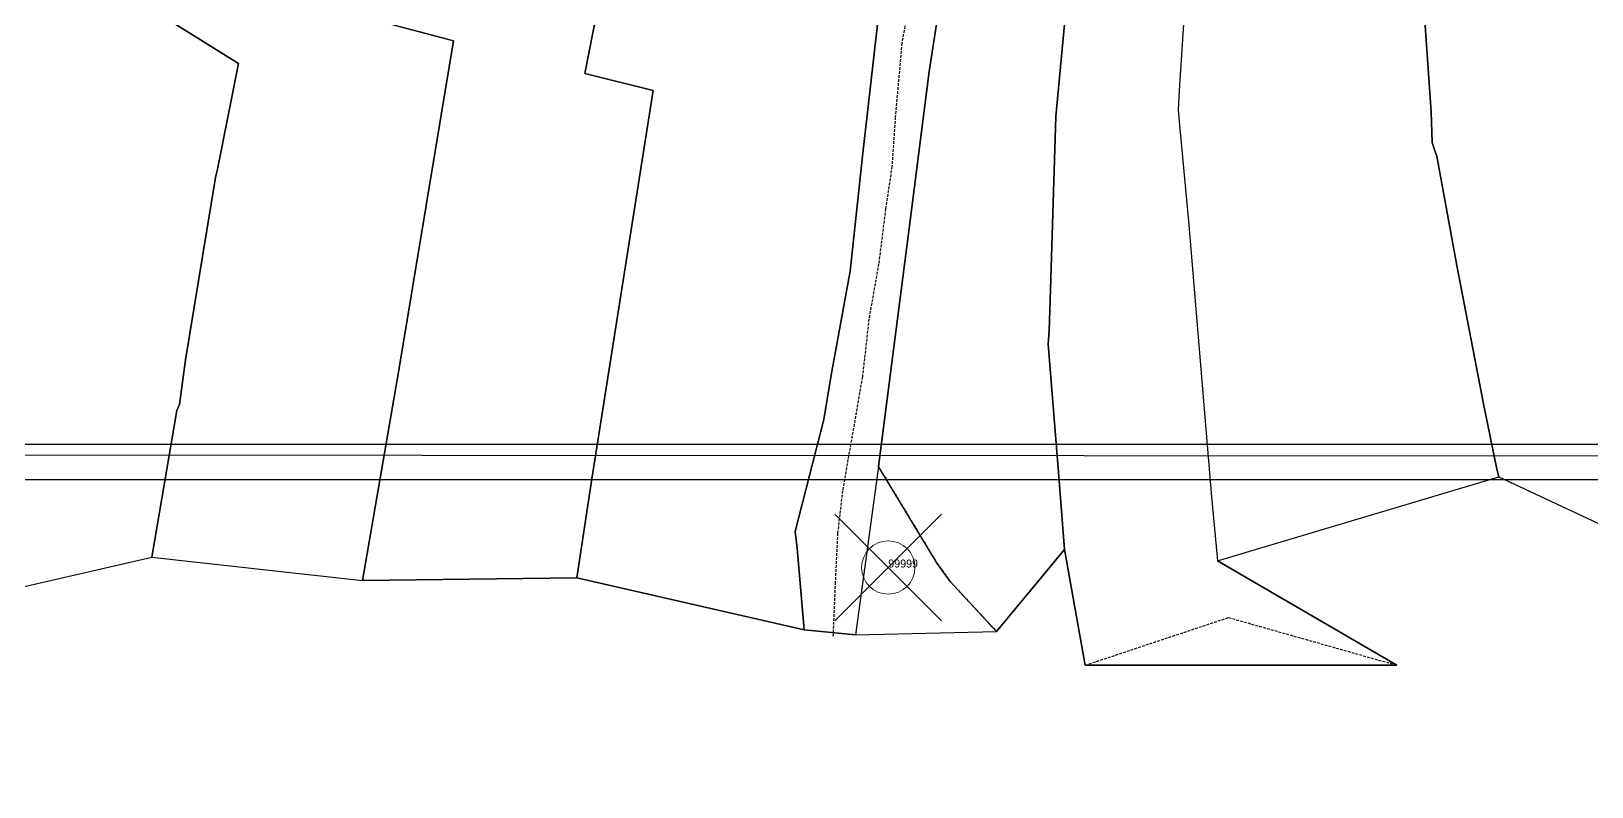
# Model space of a CAD drawing. Header units: millimetres. Extents: x -7906370 to 58235770, y -60992620 to 60.
# Drawn here: x 2511.2 to 2803.8, y -600.7 to -459.1 of the extents above; entities that cross this region are included whole.
import ezdxf

# ---------------------------------------------------------------- set-up
doc = ezdxf.new("R2010")
doc.units = ezdxf.units.MM
doc.header["$PDMODE"] = 35
doc.header["$PDSIZE"] = 10
doc.linetypes.add('ACAD_ISO02W100', pattern=[15, 12, -3])
doc.linetypes.add('DASHED', pattern=[0.75, 0.5, -0.25])
for name, color, linetype in [('Legend', 250, 'Continuous'), ('Line_Marking_Adusting_Sheet', 1, 'Continuous'), ('Line_Road', 250, 'ACAD_ISO02W100'), ('Poly_Off', 7, 'Continuous')]:
    doc.layers.add(name, color=color, linetype=linetype)
for name, color, linetype, lineweight in [('Line_Vahivat', 250, 'ACAD_ISO02W100', 25), ('Poly_Survey_Bndry', 250, 'Continuous', 30), ('Text_Survey_No', 250, 'Continuous', 0)]:
    doc.layers.add(name, color=color, linetype=linetype, lineweight=lineweight)
doc.styles.get("Standard").update_dxf_attribs({"font": 'SakalBharati.ttf'})

msp = doc.modelspace()

# ---------------------------------------------------------------- linework, layer by layer
at = {"layer": 'Legend'}
msp.add_lwpolyline([(2271.55, -536.51), (3329.09, -536.51), (3329.09, -1232.38), (2271.55, -1232.38)], close=True, dxfattribs=at)
at = {"layer": 'Legend', "lineweight": 30}
msp.add_lwpolyline([(3210.91, -1225.76), (2278.17, -1225.76), (2278.17, -543.13), (3210.91, -543.13), (3322.47, -543.13), (3322.47, -585.43), (3322.47, -619.88), (3322.47, -636.91), (3322.47, -644.13), (3322.47, -655.94), (3322.47, -1091.85), (3322.47, -1151.32), (3322.47, -1191.26), (3322.47, -1225.76)], close=True, dxfattribs=at)
at = {"layer": 'Line_Marking_Adusting_Sheet'}
msp.add_lwpolyline([(3080.69, -538.84), (2336.35, -538.52)], dxfattribs=at)
at = {"layer": 'Line_Road', "linetype": 'DASHED'}
msp.add_lwpolyline([(2675.27, -456.68), (2674.42, -461.34), (2673.2, -475.2), (2672.57, -484.46), (2671.38, -492.39), (2670.07, -502.7), (2668.26, -513.01), (2667.03, -523.88), (2663.31, -545.24), (2662.39, -553.16), (2661.94, -562.34), (2661.52, -572.47)], dxfattribs=at)
at = {"layer": 'Line_Vahivat', "linetype": 'DASHED'}
msp.add_lwpolyline([(2708.81, -577.93), (2735.67, -568.99), (2766.37, -577.69)], dxfattribs=at)
at = {"layer": 'Poly_Off'}
for points in [[(2733.61, -558.38), (2786.35, -542.62)], [(2786.35, -542.62), (2849.78, -572.31)], [(2458.26, -575.04), (2533.84, -557.7)], [(2533.84, -557.7), (2573.32, -562.05)], [(2692.16, -571.64), (2704.92, -556.27)], [(2704.92, -556.27), (2708.81, -577.93), (2767.22, -577.93), (2733.61, -558.38)], [(2573.32, -562.05), (2613.49, -561.56)], [(2613.49, -561.56), (2656.14, -571.3)], [(2656.14, -571.3), (2665.75, -572.23)], [(2665.75, -572.23), (2692.16, -571.64)]]:
    msp.add_lwpolyline(points, dxfattribs=at)
at = {"layer": 'Poly_Survey_Bndry'}
for points in [[(2458.26, -575.04), (2533.84, -557.7), (2538.5, -530.21), (2539.02, -529.04), (2540.15, -520.7), (2545.79, -486.47), (2546.16, -484.91), (2550.09, -465.12), (2534.04, -455.12), (2537.14, -446.08), (2535.7, -445.36), (2517.52, -435.18), (2516.13, -434.72), (2515.78, -424.75), (2519.77, -410.31), (2526.37, -387.23), (2540.08, -333.64), (2546.45, -307.75), (2519.11, -300.65), (2497.54, -295.06)], [(2702.99, -309.71), (2699.18, -338.44), (2696.31, -360.35), (2690.92, -393.18), (2679.58, -466.6), (2675.92, -495.03), (2671.29, -530.95), (2670.04, -540.66)], [(2723.82, -313.77), (2723.88, -315.35), (2723.2, -317.87), (2722.27, -324.51), (2705.78, -448.42), (2703.31, -475.06), (2702.21, -509.49), (2702.03, -515.2), (2701.87, -517.73), (2703.75, -540.97), (2704.92, -556.27)], [(2644.11, -317.88), (2625.34, -414.58), (2615.01, -467.01), (2627.8, -470.21), (2616.29, -543.02), (2613.49, -561.56)], [(2743.41, -318.2), (2738.41, -348.17), (2735.71, -364.35), (2735.06, -365.46), (2730.99, -411.71), (2728.62, -436.54), (2726.43, -470.21), (2726.2, -473.79), (2726.5, -476.68), (2728.22, -495.37), (2732.44, -545.71), (2733.61, -558.38)], [(2689.13, -329.16), (2676.53, -408.7), (2671.18, -445.81), (2670.39, -453.45), (2667.12, -481.93), (2664.77, -504.03), (2661.15, -523.57), (2659.81, -531.86), (2654.41, -552.88), (2654.82, -555.98), (2656.14, -571.3)], [(2690.92, -393.18), (2679.58, -466.6), (2675.92, -495.03), (2671.29, -530.95), (2670.04, -540.66), (2669.93, -541.54), (2665.75, -572.23), (2656.14, -571.3), (2654.82, -555.98), (2654.41, -552.88), (2659.81, -531.86), (2661.15, -523.57), (2664.77, -504.03), (2667.12, -481.93), (2670.39, -453.45)], [(2517.52, -435.18), (2535.7, -445.36), (2537.14, -446.08), (2534.04, -455.12), (2550.09, -465.12), (2546.16, -484.91), (2545.79, -486.47), (2540.15, -520.7), (2539.02, -529.04), (2538.5, -530.21), (2533.84, -557.7)], [(2728.62, -436.54), (2726.43, -470.21), (2726.2, -473.79), (2726.5, -476.68), (2728.22, -495.37), (2732.44, -545.71), (2733.61, -558.38), (2767.22, -577.93), (2708.81, -577.93), (2704.92, -556.27), (2703.75, -540.97), (2701.87, -517.73), (2702.03, -515.2), (2702.21, -509.49), (2703.31, -475.06), (2705.78, -448.42)], [(2728.62, -436.54), (2726.43, -470.21), (2726.2, -473.79), (2726.5, -476.68), (2728.22, -495.37), (2732.44, -545.71), (2733.61, -558.38), (2786.35, -542.62), (2785.98, -541.2), (2783.47, -528.92), (2778.45, -502.99), (2774.74, -482.53), (2774.27, -481.29), (2773.85, -479.92), (2773.64, -474.21), (2772.3, -454.44)], [(2534.04, -455.12), (2550.09, -465.12), (2546.16, -484.91), (2545.79, -486.47), (2540.15, -520.7), (2539.02, -529.04), (2538.5, -530.21), (2533.84, -557.7), (2573.32, -562.05), (2580.16, -522.64), (2590.39, -460.9), (2562.52, -453.5)], [(2562.52, -453.5), (2590.39, -460.9), (2580.16, -522.64), (2573.32, -562.05)], [(2772.3, -454.44), (2773.64, -474.21), (2773.85, -479.92), (2774.27, -481.29), (2774.74, -482.53), (2778.45, -502.99), (2783.47, -528.92), (2785.98, -541.2), (2786.35, -542.62)], [(2772.3, -454.44), (2773.64, -474.21), (2773.85, -479.92), (2774.27, -481.29), (2774.74, -482.53), (2778.45, -502.99), (2783.47, -528.92), (2785.98, -541.2), (2786.35, -542.62), (2849.78, -572.31)], [(2670.04, -540.66), (2669.93, -541.54), (2665.75, -572.23)]]:
    msp.add_lwpolyline(points, dxfattribs=at)
for points in [[(2613.49, -561.56), (2573.32, -562.05), (2580.16, -522.64), (2590.39, -460.9), (2562.52, -453.5), (2570.94, -423.84), (2577.88, -399), (2588.47, -360.74), (2597.64, -328.22), (2603.15, -307.63), (2644.11, -317.88), (2625.34, -414.58), (2615.01, -467.01), (2627.8, -470.21), (2616.29, -543.02)], [(2722.01, -313.34), (2723.82, -313.77), (2723.88, -315.35), (2723.2, -317.87), (2722.27, -324.51), (2705.78, -448.42), (2703.31, -475.06), (2702.21, -509.49), (2702.03, -515.2), (2701.87, -517.73), (2703.75, -540.97), (2704.92, -556.27), (2692.16, -571.64), (2683.5, -562.27), (2681.06, -558.86), (2670.04, -540.66), (2671.29, -530.95), (2675.92, -495.03), (2679.58, -466.6), (2690.92, -393.18), (2696.31, -360.35), (2699.18, -338.44), (2702.99, -309.71)], [(2656.14, -571.3), (2613.49, -561.56), (2616.29, -543.02), (2627.8, -470.21), (2615.01, -467.01), (2625.34, -414.58), (2644.11, -317.88), (2683.73, -327.82), (2689.13, -329.16), (2676.53, -408.7), (2671.18, -445.81), (2670.39, -453.45), (2667.12, -481.93), (2664.77, -504.03), (2661.15, -523.57), (2659.81, -531.86), (2654.41, -552.88), (2654.82, -555.98)], [(2670.04, -540.66), (2669.93, -541.54), (2665.75, -572.23), (2692.16, -571.64), (2683.5, -562.27), (2681.06, -558.86)]]:
    msp.add_lwpolyline(points, close=True, dxfattribs=at)
at = {"layer": 'Poly_Survey_Bndry', "linetype": 'DASHED'}
msp.add_lwpolyline([(2670.04, -540.66), (2681.06, -558.86), (2683.5, -562.27), (2692.16, -571.64)], dxfattribs=at)
at = {"layer": 'Text_Survey_No'}
msp.add_point((2671.88, -559.62), dxfattribs=at)

# ---------------------------------------------------------------- texts
at = {"layer": 'Text_Survey_No', "linetype": 'DASHED'}
msp.add_text('99999', height=1.5, dxfattribs=at).set_placement((2671.88, -559.62))

doc.saveas('drawing.dxf')
